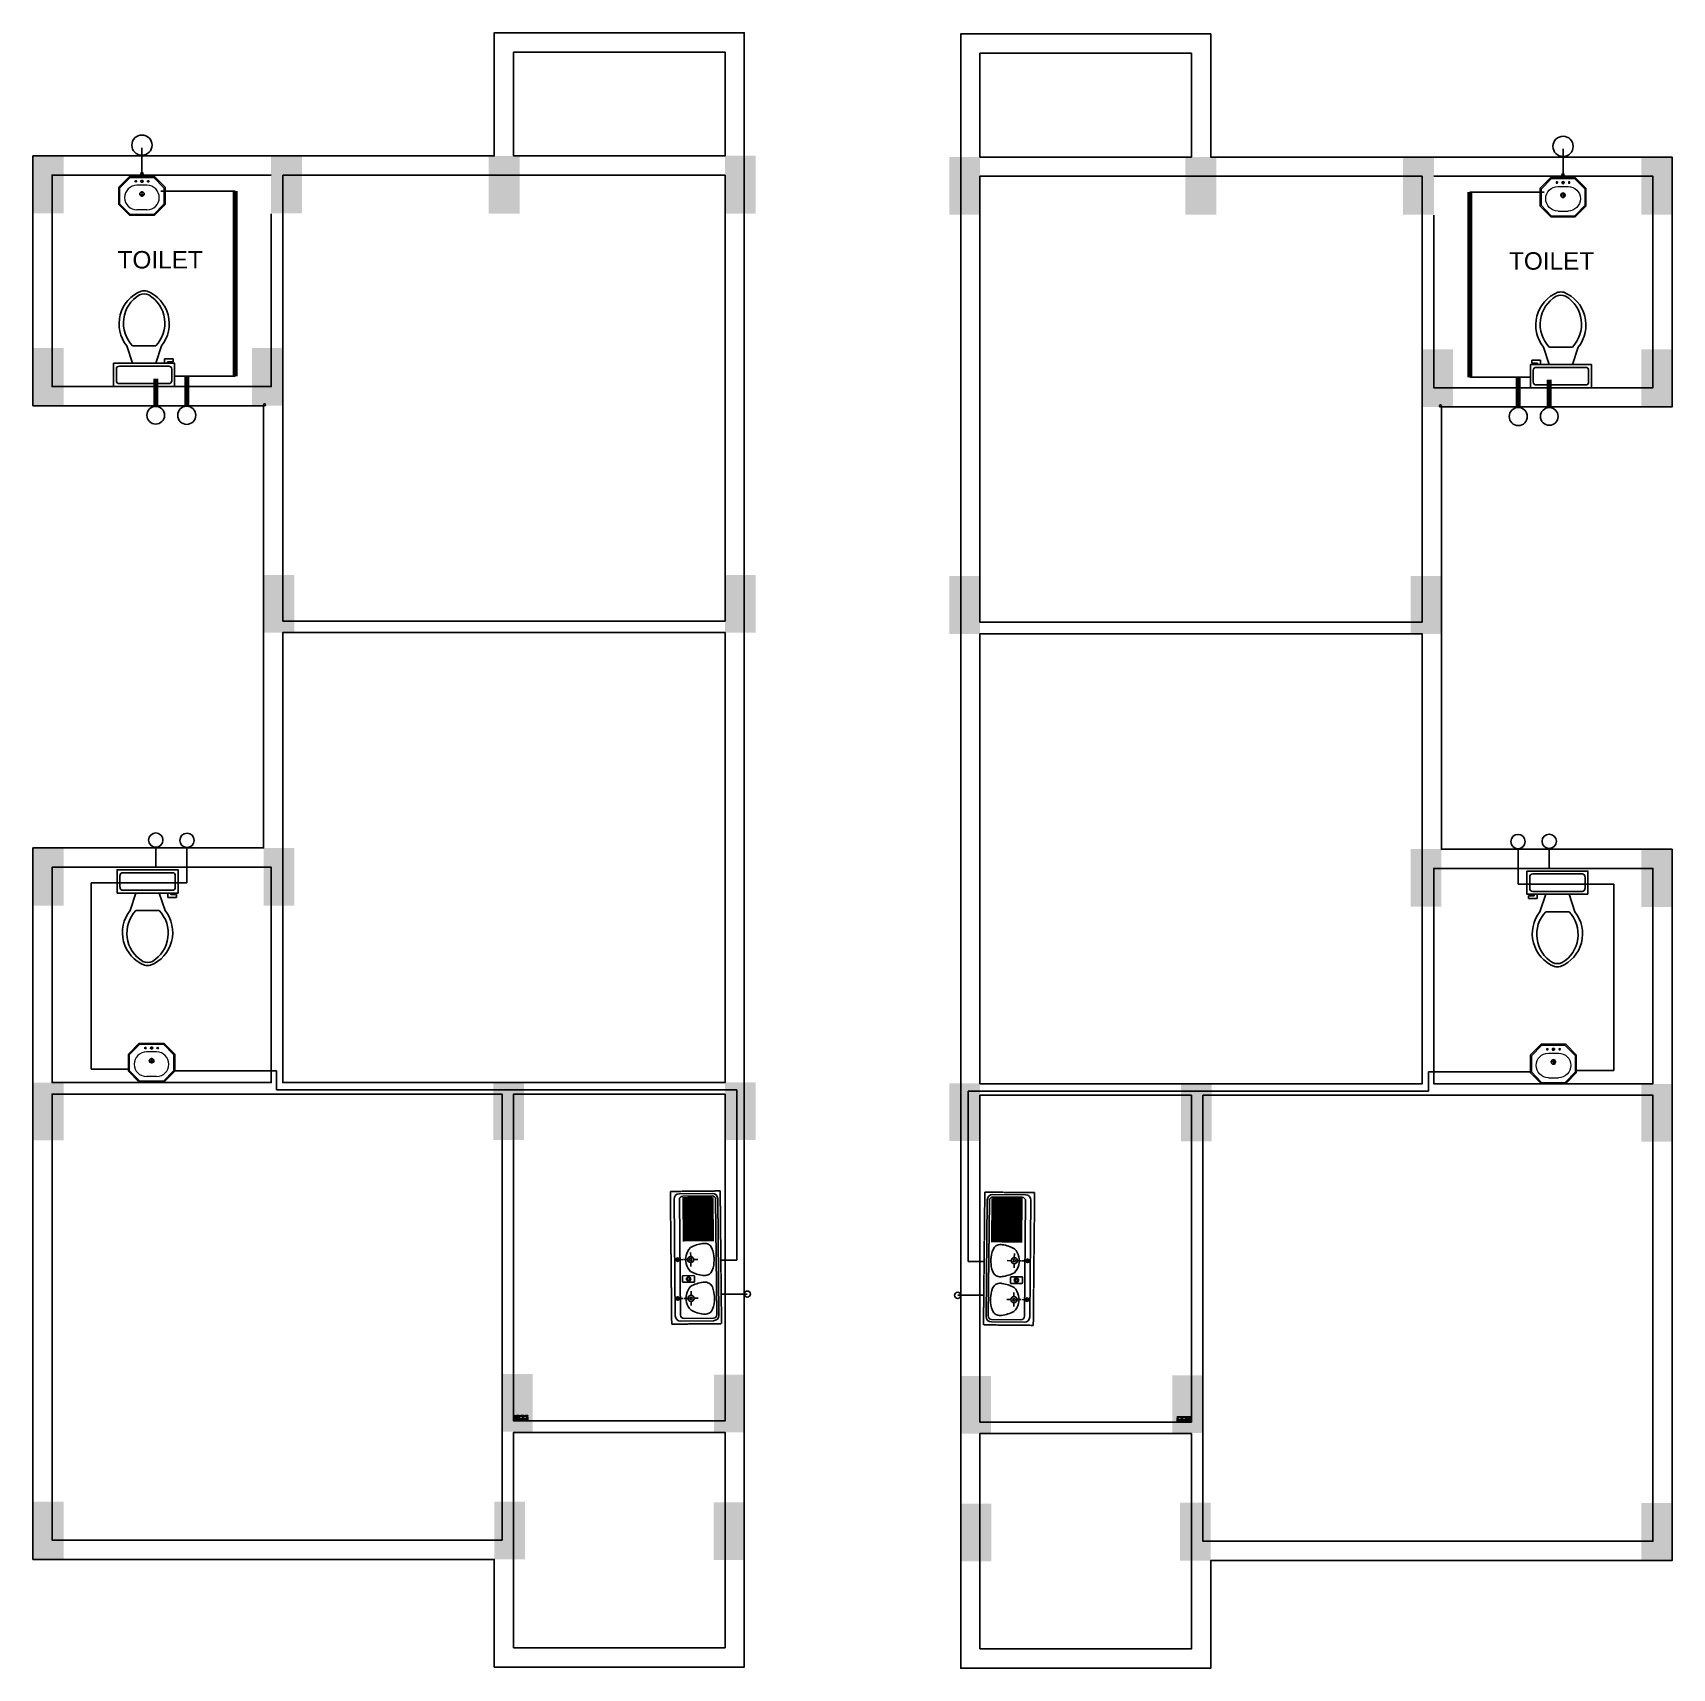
# Model space of a CAD drawing. Header units: metres. Extents: x -2370498 to 1228044, y -644254 to 236701.
# Drawn here: x 220456 to 241774, y -108350 to -87085 of the extents above; entities that cross this region are included whole.
import ezdxf

# ---------------------------------------------------------------- set-up
doc = ezdxf.new("R2010")
doc.units = ezdxf.units.M
doc.header["$MEASUREMENT"] = 0
doc.linetypes.add('AI9-LType1', pattern=[0.879429, 0.586286, -0.293143])
for name, color, linetype in [('Beam', 6, 'Continuous'), ('text', 1, 'Continuous'), ('TOILET SAMBLE', 181, 'Continuous')]:
    doc.layers.add(name, color=color, linetype=linetype)
doc.styles.get("Standard").update_dxf_attribs({"font": 'arial.ttf'})

# ---------------------------------------------------------------- blocks, each defined once
blk = doc.blocks.new('Toilet - top')
for p, q in [((9.5, -6), (9.5, -2)), ((-10, -8.5), (-8, -8.5)), ((-10, -9.5), (-10, -8.5)), ((-7, -9.5), (-10, -9.5)), ((-8, -8.5), (-8, -8)), ((-7, -8), (-7, -9.5)), ((-4, -8), (-6, -14)), ((4, -8), (6, -14)), ((4, -14), (-4, -14))]:
    blk.add_line(p, q)
blk.add_lwpolyline([(10.5, -8), (10.5, 0), (-10.5, 0), (-10.5, -8)], close=True)
for points in [[(-9.5, -2), (-9.5, -6)], [(8.5, -1), (-8.5, -1)], [(-8.5, -7), (8.5, -7)]]:
    blk.add_lwpolyline(points)
for centre, radius, start, end in [((-8.62, -1.88), 0.884, 81.8699, 188.1301), ((8.62, -1.88), 0.884, 351.8699, 98.1301), ((-8.62, -6.12), 0.884, 171.8699, 278.1301), ((8.62, -6.12), 0.884, 261.8699, 8.1301), ((3.52, -21.58), 12.17, 141.4691, 247.9714), ((4.2, -21.82), 11.33, 136.3677, 238.9468), ((-3.52, -21.58), 12.17, 292.0284, 38.5307), ((-4.2, -21.82), 11.33, 301.053, 43.6321), ((0, -27.88), 4, 245.7318, 294.2682), ((0, -29), 4, 254.8605, 285.1395)]:
    blk.add_arc(centre, radius, start, end)
blk = doc.blocks.new('OPERA  600x510x850 ( врезная)')
at = {"lineweight": 13}
for p, q in [((-313, 15), (-453, -128)), ((-307, 0), (-439, -135)), ((-313, 15), (7, 15)), ((-307, 0), (0, 0)), ((0, 0), (132, -135)), ((7, 15), (147, -128)), ((-453, -353), (-453, -128)), ((-453, -240), (-453, -128)), ((-439, -244), (-439, -135)), ((-439, -346), (-439, -135)), ((132, -135), (132, -346)), ((147, -128), (147, -353)), ((-453, -353), (-313, -495)), ((-439, -346), (-306, -481)), ((0, -481), (132, -346)), ((7, -495), (147, -353)), ((7, -495), (-313, -495)), ((0, -481), (-306, -481))]:
    blk.add_line(p, q, dxfattribs=at)
at = {"lineweight": 5}
for p, q in [((-248, -50), (-220, -50)), ((-233, -36), (-233, -63)), ((-88, -101), (-219, -101)), ((-175, -50), (-132, -50)), ((-153, -32), (-153, -69)), ((-153, -178), (-153, -251)), ((-90, -50), (-59, -50)), ((-73, -37), (-73, -64)), ((-88, -421), (-219, -421)), ((-190, -215), (-115, -215))]:
    blk.add_line(p, q, dxfattribs=at)
for centre, radius in [((-233, -50), 10), ((-153, -215), 30), ((-153, -50), 15), ((-73, -50), 10)]:
    blk.add_circle(centre, radius, dxfattribs=at)
at = {"lineweight": 13}
blk.add_circle((-153, -215), 25, dxfattribs=at)
at = {"lineweight": 5}
for centre, start, end in [((-219, -261), 90, 270), ((-88, -261), 270, 90)]:
    blk.add_arc(centre, 160, start, end, dxfattribs=at)
blk = doc.blocks.new('20')
at = {"color": 0, "linetype": 'AI9-LType1'}
for p, q in [((3814.6, 13586.9), (3814.6, 13516.5)), ((4002.2, 13586.9), (3814.6, 13586.9)), ((4002.2, 13516.5), (4002.2, 13586.9)), ((3814.6, 13516.5), (4002.2, 13516.5))]:
    blk.add_line(p, q, dxfattribs=at)
at = {"color": 0}
for p, q in [((3825.5, 13583.3), (3990.4, 13583.3)), ((3989.5, 13580.4), (3826.3, 13580.4)), ((3817.9, 13529.2), (3817.9, 13575.7)), ((3821.4, 13534), (3821.4, 13575.5)), ((3885.3, 13574.4), (3822.7, 13574.5)), ((3885.3, 13572.5), (3822.7, 13572.6)), ((3885.3, 13570.6), (3822.7, 13570.7)), ((3885.3, 13568.7), (3822.7, 13568.8)), ((3885.3, 13566.8), (3822.7, 13566.9)), ((3885.3, 13564.9), (3822.7, 13565)), ((3885.3, 13563), (3822.7, 13563.1)), ((3885.3, 13561.1), (3822.7, 13561.2)), ((3885.3, 13559.2), (3822.7, 13559.3)), ((3885.3, 13557.3), (3822.7, 13557.4)), ((3885.3, 13576.3), (3823.6, 13576.4)), ((3994.4, 13575.5), (3994.4, 13534)), ((3998, 13529.2), (3998, 13575.7)), ((3885.3, 13555.4), (3822.7, 13555.5)), ((3885.3, 13553.5), (3822.7, 13553.6)), ((3885.3, 13551.6), (3822.7, 13551.7)), ((3885.3, 13549.7), (3822.7, 13549.8)), ((3885.3, 13547.8), (3822.7, 13547.9)), ((3885.3, 13545.9), (3822.7, 13546)), ((3885.3, 13544), (3822.7, 13544.1)), ((3885.3, 13542.1), (3822.7, 13542.2)), ((3885.3, 13540.2), (3822.7, 13540.3)), ((3885.3, 13538.3), (3822.7, 13538.4)), ((3885.3, 13536.4), (3822.7, 13536.4)), ((3822.7, 13534.5), (3885.3, 13534.4)), ((3906.8, 13544.3), (3901.1, 13544.3)), ((3911.1, 13548.6), (3911.1, 13554.3)), ((3911.1, 13540), (3911.1, 13534.3)), ((3911.1, 13522.2), (3911.1, 13533.2)), ((3915.4, 13544.3), (3921.1, 13544.3)), ((3933.9, 13533.5), (3933.9, 13548.3)), ((3935.1, 13549.5), (3942, 13549.5)), ((3943.2, 13533.5), (3943.2, 13548.3)), ((3961.7, 13544.3), (3956, 13544.3)), ((3966, 13548.6), (3966, 13554.3)), ((3966, 13540), (3966, 13534.3)), ((3966, 13522.2), (3966, 13533.2)), ((3970.3, 13544.3), (3976, 13544.3)), ((3990.4, 13521.6), (3825.5, 13521.6)), ((3989.5, 13529.1), (3826.3, 13529.1)), ((3942, 13532.3), (3935.1, 13532.3))]:
    blk.add_line(p, q, dxfattribs=at)
for centre, radius in [((3911.1, 13544.3), 4.3), ((3911.1, 13544.3), 1.72), ((3938.6, 13541), 3.11), ((3938.6, 13541), 1.99), ((3966, 13544.3), 4.3), ((3966, 13544.3), 1.72), ((3911.1, 13525.7), 2.42), ((3966, 13525.7), 2.42)]:
    blk.add_circle(centre, radius, dxfattribs=at)
for points in [[(3825.5, 13583.3), (3821.3, 13583.3), (3817.9, 13579.9), (3817.9, 13575.7)], [(3826.3, 13580.4), (3823.6, 13580.4), (3821.4, 13578.2), (3821.4, 13575.5)], [(3994.4, 13575.5), (3994.4, 13578.2), (3992.2, 13580.4), (3989.5, 13580.4)], [(3998, 13575.7), (3998, 13579.9), (3994.6, 13583.3), (3990.4, 13583.3)], [(3889.4, 13568.3), (3888.4, 13566.1), (3888.2, 13563.7), (3888.6, 13561.4)], [(3888.6, 13561.4), (3889.4, 13555.3), (3891.3, 13549.4), (3894.3, 13544)], [(3892, 13572.6), (3890.8, 13571.4), (3889.9, 13569.9), (3889.4, 13568.3)], [(3906.7, 13577.1), (3901.5, 13576.9), (3896.4, 13575.4), (3892, 13572.6)], [(3908.4, 13577.3), (3907.8, 13577.2), (3907.3, 13577.1), (3906.7, 13576.9)], [(3915.7, 13577.1), (3913.2, 13577.5), (3910.8, 13577.6), (3908.4, 13577.3)], [(3930.4, 13572.6), (3925.9, 13575.4), (3920.9, 13576.9), (3915.7, 13577.1)], [(3928, 13544), (3931, 13549.4), (3932.9, 13555.3), (3933.7, 13561.4)], [(3933, 13568.3), (3932.5, 13569.9), (3931.6, 13571.4), (3930.4, 13572.6)], [(3933.7, 13561.4), (3934.2, 13563.7), (3933.9, 13566.1), (3933, 13568.3)], [(3944.1, 13568.3), (3943.2, 13566.1), (3942.9, 13563.7), (3943.4, 13561.4)], [(3943.4, 13561.4), (3944.1, 13555.3), (3946.1, 13549.4), (3949, 13544)], [(3946.7, 13572.6), (3945.5, 13571.4), (3944.6, 13569.9), (3944.1, 13568.3)], [(3961.4, 13577.1), (3956.2, 13576.9), (3951.1, 13575.4), (3946.7, 13572.6)], [(3968.7, 13577.3), (3966.3, 13577.6), (3963.8, 13577.5), (3961.4, 13577.1)], [(3970.4, 13576.9), (3969.8, 13577.1), (3969.3, 13577.2), (3968.7, 13577.3)], [(3985.1, 13572.6), (3980.7, 13575.4), (3975.6, 13576.9), (3970.4, 13577.1)], [(3982.8, 13544), (3985.8, 13549.4), (3987.7, 13555.3), (3988.5, 13561.4)], [(3987.7, 13568.3), (3987.2, 13569.9), (3986.3, 13571.4), (3985.1, 13572.6)], [(3988.5, 13561.4), (3988.9, 13563.7), (3988.7, 13566.1), (3987.7, 13568.3)], [(3821.4, 13534), (3821.4, 13531.3), (3823.6, 13529.1), (3826.3, 13529.1)], [(3894.3, 13544), (3897.4, 13541), (3901.3, 13538.9), (3905.5, 13537.8)], [(3905.5, 13537.8), (3909.2, 13536.7), (3913.1, 13536.7), (3916.8, 13537.8)], [(3916.8, 13537.8), (3921.1, 13538.9), (3924.9, 13541), (3928, 13544)], [(3935.1, 13549.5), (3934.4, 13549.5), (3933.9, 13549), (3933.9, 13548.3)], [(3933.9, 13533.5), (3933.9, 13532.8), (3934.4, 13532.3), (3935.1, 13532.3)], [(3943.2, 13548.3), (3943.2, 13549), (3942.6, 13549.5), (3942, 13549.5)], [(3942, 13532.3), (3942.6, 13532.3), (3943.2, 13532.8), (3943.2, 13533.5)], [(3949, 13544), (3952.2, 13541), (3956, 13538.9), (3960.3, 13537.8)], [(3960.3, 13537.8), (3963.9, 13536.7), (3967.9, 13536.7), (3971.6, 13537.8)], [(3971.6, 13537.8), (3975.8, 13538.9), (3979.7, 13541), (3982.8, 13544)], [(3989.5, 13529.1), (3992.2, 13529.1), (3994.4, 13531.3), (3994.4, 13534)], [(3817.9, 13529.2), (3817.9, 13525), (3821.3, 13521.6), (3825.5, 13521.6)], [(3990.4, 13521.6), (3994.6, 13521.6), (3998, 13525), (3998, 13529.2)]]:
    blk.add_open_spline(points, degree=3, dxfattribs=at)

msp = doc.modelspace()

# ---------------------------------------------------------------- hatches: boundary and pattern name
at = {"layer": 'Beam', "true_color": 0xed1f24}
h = msp.add_hatch(color=240, dxfattribs=at)
h.dxf.hatch_style = 1
h.paths.add_polyline_path([(220856.38015, -88683.59849), (220456.38015, -88683.59849), (220456.38015, -89433.59849), (220856.38015, -89433.59849)])
h = msp.add_hatch(color=240, dxfattribs=at)
h.dxf.hatch_style = 1
h.paths.add_polyline_path([(223955.91134, -88684.23017), (223555.91134, -88684.23017), (223555.91134, -89434.23017), (223955.91134, -89434.23017)])
h = msp.add_hatch(color=240, dxfattribs=at)
h.dxf.hatch_style = 1
h.paths.add_polyline_path([(226785.57059, -88685.22984), (226385.57059, -88685.22984), (226385.57059, -89435.22984), (226785.57059, -89435.22984)])
h = msp.add_hatch(color=240, dxfattribs=at)
h.dxf.hatch_style = 1
h.paths.add_polyline_path([(229857.31792, -88684.54782), (229457.31792, -88684.54782), (229457.31792, -89434.54782), (229857.31792, -89434.54782)])
h = msp.add_hatch(color=240, dxfattribs=at)
h.dxf.hatch_style = 1
h.paths.add_polyline_path([(232372.83135, -88700.12764), (232772.83135, -88700.12764), (232772.83135, -89450.12764), (232372.83135, -89450.12764)])
h = msp.add_hatch(color=240, dxfattribs=at)
h.dxf.hatch_style = 1
h.paths.add_polyline_path([(235444.57868, -88700.80966), (235844.57868, -88700.80966), (235844.57868, -89450.80966), (235444.57868, -89450.80966)])
h = msp.add_hatch(color=240, dxfattribs=at)
h.dxf.hatch_style = 1
h.paths.add_polyline_path([(238274.23792, -88699.80999), (238674.23792, -88699.80999), (238674.23792, -89449.80999), (238274.23792, -89449.80999)])
h = msp.add_hatch(color=240, dxfattribs=at)
h.dxf.hatch_style = 1
h.paths.add_polyline_path([(241373.76912, -88699.17831), (241773.76912, -88699.17831), (241773.76912, -89449.17831), (241373.76912, -89449.17831)])
h = msp.add_hatch(color=240, dxfattribs=at)
h.dxf.hatch_style = 1
h.paths.add_polyline_path([(220857.63215, -91184.64162), (220457.63215, -91184.64162), (220457.63215, -91934.64162), (220857.63215, -91934.64162)])
h = msp.add_hatch(color=240, dxfattribs=at)
h.dxf.hatch_style = 1
h.paths.add_polyline_path([(223704.63246, -91184.64162), (223304.63246, -91184.64162), (223304.63246, -91934.64162), (223704.63246, -91934.64162)])
h = msp.add_hatch(color=240, dxfattribs=at)
h.dxf.hatch_style = 1
h.paths.add_polyline_path([(238525.51681, -91200.22144), (238925.51681, -91200.22144), (238925.51681, -91950.22144), (238525.51681, -91950.22144)])
h = msp.add_hatch(color=240, dxfattribs=at)
h.dxf.hatch_style = 1
h.paths.add_polyline_path([(241372.51712, -91200.22144), (241772.51712, -91200.22144), (241772.51712, -91950.22144), (241372.51712, -91950.22144)])
h = msp.add_hatch(color=240, dxfattribs=at)
h.dxf.hatch_style = 1
h.paths.add_polyline_path([(223857.63215, -94134.64162), (223457.63215, -94134.64162), (223457.63215, -94884.64162), (223857.63215, -94884.64162)])
h = msp.add_hatch(color=240, dxfattribs=at)
h.dxf.hatch_style = 1
h.paths.add_polyline_path([(229857.63215, -94134.64162), (229457.63215, -94134.64162), (229457.63215, -94884.64162), (229857.63215, -94884.64162)])
h = msp.add_hatch(color=240, dxfattribs=at)
h.dxf.hatch_style = 1
h.paths.add_polyline_path([(232372.51712, -94150.22144), (232772.51712, -94150.22144), (232772.51712, -94900.22144), (232372.51712, -94900.22144)])
h = msp.add_hatch(color=240, dxfattribs=at)
h.dxf.hatch_style = 1
h.paths.add_polyline_path([(238372.51712, -94150.22144), (238772.51712, -94150.22144), (238772.51712, -94900.22144), (238372.51712, -94900.22144)])
h = msp.add_hatch(color=240, dxfattribs=at)
h.dxf.hatch_style = 1
h.paths.add_polyline_path([(220857.63215, -97685.97371), (220457.63215, -97685.97371), (220457.63215, -98435.97371), (220857.63215, -98435.97371)])
h = msp.add_hatch(color=240, dxfattribs=at)
h.dxf.hatch_style = 1
h.paths.add_polyline_path([(223858.32791, -97683.6968), (223458.32791, -97683.6968), (223458.32791, -98433.6968), (223858.32791, -98433.6968)])
h = msp.add_hatch(color=240, dxfattribs=at)
h.dxf.hatch_style = 1
h.paths.add_polyline_path([(238371.82136, -97699.27662), (238771.82136, -97699.27662), (238771.82136, -98449.27662), (238371.82136, -98449.27662)])
h = msp.add_hatch(color=240, dxfattribs=at)
h.dxf.hatch_style = 1
h.paths.add_polyline_path([(241372.51712, -97701.55353), (241772.51712, -97701.55353), (241772.51712, -98451.55353), (241372.51712, -98451.55353)])
h = msp.add_hatch(color=240, dxfattribs=at)
h.dxf.hatch_style = 1
h.paths.add_polyline_path([(220857.63215, -100737.2346), (220457.63215, -100737.2346), (220457.63215, -101487.2346), (220857.63215, -101487.2346)])
h = msp.add_hatch(color=240, dxfattribs=at)
h.dxf.hatch_style = 1
h.paths.add_polyline_path([(226843.95215, -100733.97752), (226443.95215, -100733.97752), (226443.95215, -101483.97752), (226843.95215, -101483.97752)])
h = msp.add_hatch(color=240, dxfattribs=at)
h.dxf.hatch_style = 1
h.paths.add_polyline_path([(229857.63215, -100730.35875), (229457.63215, -100730.35875), (229457.63215, -101480.35875), (229857.63215, -101480.35875)])
h = msp.add_hatch(color=240, dxfattribs=at)
h.dxf.hatch_style = 1
h.paths.add_polyline_path([(232372.51712, -100745.93857), (232772.51712, -100745.93857), (232772.51712, -101495.93857), (232372.51712, -101495.93857)])
h = msp.add_hatch(color=240, dxfattribs=at)
h.dxf.hatch_style = 1
h.paths.add_polyline_path([(235386.19711, -100749.55734), (235786.19711, -100749.55734), (235786.19711, -101499.55734), (235386.19711, -101499.55734)])
h = msp.add_hatch(color=240, dxfattribs=at)
h.dxf.hatch_style = 1
h.paths.add_polyline_path([(241372.51712, -100752.81442), (241772.51712, -100752.81442), (241772.51712, -101502.81442), (241372.51712, -101502.81442)])
h = msp.add_hatch(color=240, dxfattribs=at)
h.dxf.hatch_style = 1
h.paths.add_polyline_path([(226957.61698, -104526.03025), (226557.61698, -104526.03025), (226557.61698, -105276.03025), (226957.61698, -105276.03025)])
h = msp.add_hatch(color=240, dxfattribs=at)
h.dxf.hatch_style = 1
h.paths.add_polyline_path([(229713.55814, -104534.64162), (229313.55814, -104534.64162), (229313.55814, -105284.64162), (229713.55814, -105284.64162)])
h = msp.add_hatch(color=240, dxfattribs=at)
h.dxf.hatch_style = 1
h.paths.add_polyline_path([(232516.59112, -104550.22144), (232916.59112, -104550.22144), (232916.59112, -105300.22144), (232516.59112, -105300.22144)])
h = msp.add_hatch(color=240, dxfattribs=at)
h.dxf.hatch_style = 1
h.paths.add_polyline_path([(235272.53229, -104541.61007), (235672.53229, -104541.61007), (235672.53229, -105291.61007), (235272.53229, -105291.61007)])
h = msp.add_hatch(color=240, dxfattribs=at)
h.dxf.hatch_style = 1
h.paths.add_polyline_path([(220857.63215, -106184.64162), (220457.63215, -106184.64162), (220457.63215, -106934.64162), (220857.63215, -106934.64162)])
h = msp.add_hatch(color=240, dxfattribs=at)
h.dxf.hatch_style = 1
h.paths.add_polyline_path([(226857.63215, -106184.10153), (226457.63215, -106184.10153), (226457.63215, -106934.10153), (226857.63215, -106934.10153)])
h = msp.add_hatch(color=240, dxfattribs=at)
h.dxf.hatch_style = 1
h.paths.add_polyline_path([(229710.60761, -106194.15092), (229310.60761, -106194.15092), (229310.60761, -106944.15092), (229710.60761, -106944.15092)])
h = msp.add_hatch(color=240, dxfattribs=at)
h.dxf.hatch_style = 1
h.paths.add_polyline_path([(232519.54166, -106209.73074), (232919.54166, -106209.73074), (232919.54166, -106959.73074), (232519.54166, -106959.73074)])
h = msp.add_hatch(color=240, dxfattribs=at)
h.dxf.hatch_style = 1
h.paths.add_polyline_path([(235372.51712, -106199.68135), (235772.51712, -106199.68135), (235772.51712, -106949.68135), (235372.51712, -106949.68135)])
h = msp.add_hatch(color=240, dxfattribs=at)
h.dxf.hatch_style = 1
h.paths.add_polyline_path([(241372.51712, -106200.22144), (241772.51712, -106200.22144), (241772.51712, -106950.22144), (241372.51712, -106950.22144)])

# ---------------------------------------------------------------- linework, layer by layer
at = {"layer": 'Beam', "color": 51}
for p, q in [((221875.8284, -88916.4703), (221875.8284, -88580.13903)), ((240354.32086, -88932.05012), (240354.32086, -88595.71885)), ((229404.4191, -103485.58017), (229609.10878, -103485.58017)), ((232825.73017, -103501.15999), (232621.04048, -103501.15999))]:
    msp.add_line(p, q, dxfattribs=at)
at = {"layer": 'Beam', "color": 7}
for p, q in [((220582.63215, -88684.64162), (223582.63215, -88684.64162)), ((241647.51712, -88700.22144), (238647.51712, -88700.22144)), ((221875.8284, -88953.76726), (221875.8284, -88916.4703)), ((223707.63215, -88934.64162), (223707.63215, -89479.97002)), ((229457.63215, -88934.64162), (223707.63215, -88934.64162)), ((229457.63215, -88934.64162), (229400.45974, -88934.64162)), ((229457.63215, -94734.64162), (229457.63215, -88934.64162)), ((232772.51712, -94750.22144), (232772.51712, -88950.22144)), ((232772.51712, -88950.22144), (232829.68953, -88950.22144)), ((232772.51712, -88950.22144), (238522.51712, -88950.22144)), ((238522.51712, -88950.22144), (238522.51712, -89495.54984)), ((240354.32086, -88969.34708), (240354.32086, -88932.05012)), ((223557.63215, -90365.70686), (223557.63215, -89439.07068)), ((223707.63215, -89479.97002), (223707.63215, -90379.96754)), ((238522.51712, -89495.54984), (238522.51712, -90395.54736)), ((238672.51712, -90381.28668), (238672.51712, -89454.6505)), ((223707.63215, -90379.96754), (223707.63215, -91809.64162)), ((238522.51712, -90395.54736), (238522.51712, -91825.22144)), ((223707.63215, -91809.64162), (223707.63215, -94734.64162)), ((238522.51712, -91825.22144), (238522.51712, -94750.22144)), ((222054.70939, -92172.51693), (222054.70939, -92172.51693)), ((240175.43988, -92188.09675), (240175.43988, -92188.09675)), ((223707.63215, -94734.64162), (229457.63215, -94734.64162)), ((227470.04412, -94734.64162), (229457.63215, -94734.64162)), ((238522.51712, -94750.22144), (232772.51712, -94750.22144)), ((234760.10515, -94750.22144), (232772.51712, -94750.22144)), ((220457.63215, -106809.64162), (220457.63215, -100809.64162)), ((220707.63215, -100734.64162), (223557.63215, -100734.64162)), ((223707.63215, -100734.64162), (226582.63215, -100734.64162)), ((238522.51712, -100750.22144), (235647.51712, -100750.22144)), ((241522.51712, -100750.22144), (238672.51712, -100750.22144)), ((241772.51712, -106825.22144), (241772.51712, -100825.22144)), ((226707.63215, -100884.64162), (226946.26344, -100884.64162)), ((226707.63215, -100884.64162), (229457.63215, -100884.64162)), ((235522.51712, -100900.22144), (232772.51712, -100900.22144)), ((235522.51712, -100900.22144), (235283.88583, -100900.22144)), ((229609.10878, -103485.58017), (229747.15639, -103485.58017)), ((232621.04048, -103501.15999), (232482.99287, -103501.15999)), ((226557.63215, -105287.44876), (226557.63215, -106175.13291)), ((235672.51712, -105303.02858), (235672.51712, -106190.71273))]:
    msp.add_line(p, q, dxfattribs=at)
at = {"layer": 'Beam', "color": 1}
for p, q in [((223088.9093, -89142.6667), (222119.70864, -89142.6667)), ((239141.23996, -89158.24652), (240110.44062, -89158.24652)), ((222457.85219, -91547.84091), (222300.51776, -91547.84091)), ((222457.85219, -91547.84091), (223088.9093, -91547.84091)), ((239772.29708, -91563.42073), (239141.23996, -91563.42073)), ((239772.29708, -91563.42073), (239929.63151, -91563.42073)), ((222457.85219, -97678.99221), (222457.85219, -98139.31185)), ((239772.29708, -97694.57203), (239772.29708, -98154.89167)), ((222457.85219, -98139.31185), (221213.43688, -98139.31185)), ((221213.43688, -98139.31185), (221213.43688, -100561.38471)), ((239772.29708, -98154.89167), (241016.71239, -98154.89167)), ((241016.71239, -98154.89167), (241016.71239, -100576.96453)), ((221213.43688, -100561.38471), (221705.46357, -100561.38471)), ((222286.61628, -100581.95321), (223624.29982, -100581.95321)), ((223624.29982, -100581.95321), (223624.29982, -100829.99366)), ((239943.53298, -100597.53303), (238605.84945, -100597.53303)), ((238605.84945, -100597.53303), (238605.84945, -100845.57348)), ((241016.71239, -100576.96453), (240524.6857, -100576.96453)), ((223624.29982, -100829.99366), (229612.65699, -100829.99366)), ((229612.65699, -100829.99366), (229612.65699, -103044.90099)), ((238605.84945, -100845.57348), (232617.49228, -100845.57348)), ((232617.49228, -100845.57348), (232617.49228, -103060.48081)), ((229612.65699, -103044.90099), (229397.84319, -103044.90099)), ((232617.49228, -103060.48081), (232832.30608, -103060.48081))]:
    msp.add_line(p, q, dxfattribs=at)
at = {"layer": 'Beam', "color": 1, "lineweight": 120}
for p, q in [((223088.9093, -91547.84091), (223088.9093, -89142.6667)), ((239141.23996, -91563.42073), (239141.23996, -89158.24652))]:
    msp.add_line(p, q, dxfattribs=at)
at = {"layer": 'Beam', "color": 4, "lineweight": 200, "ltscale": 45}
for p, q in [((222054.70939, -91942.72726), (222054.70939, -91582.29571)), ((240175.43988, -91958.30708), (240175.43988, -91597.87553))]:
    msp.add_line(p, q, dxfattribs=at)
at = {"layer": 'Beam', "color": 1, "lineweight": 200}
for p, q in [((222457.85219, -91941.18972), (222457.85219, -91547.84091)), ((239772.29708, -91956.76954), (239772.29708, -91563.42073))]:
    msp.add_line(p, q, dxfattribs=at)
at = {"layer": 'Beam', "color": 6}
for p, q in [((229707.72046, -94920.87575), (229707.72046, -95820.87575)), ((232522.42881, -94936.45557), (232522.42881, -95836.45557)), ((223706.09157, -100643.97046), (223706.09157, -99743.97046)), ((238524.0577, -100659.55028), (238524.0577, -99759.55028))]:
    msp.add_line(p, q, dxfattribs=at)
at = {"layer": 'Beam', "color": 4}
for p, q in [((222055.71773, -97675.53734), (222054.70939, -97934.64162)), ((240174.43154, -97691.11716), (240175.43988, -97950.22144))]:
    msp.add_line(p, q, dxfattribs=at)
at = {"layer": 'Beam', "color": 7}
for points in [[(226457.63215, -87334.64162), (226457.63215, -87084.64162), (229707.63215, -87084.64162), (229707.63215, -87334.64162)], [(235772.51712, -87350.22144), (235772.51712, -87100.22144), (232522.51712, -87100.22144), (232522.51712, -87350.22144)], [(226457.63215, -87209.64162), (226457.63215, -88684.64162), (223582.63215, -88684.64162), (220457.63215, -88684.64162), (220457.63215, -91934.64162), (223457.63215, -91934.64162)], [(226457.63215, -106934.64162), (226457.63215, -108334.64162), (229707.63215, -108334.64162), (229707.63215, -105209.64162), (229707.63215, -100809.64162), (229707.63215, -94809.64162), (229707.63215, -88809.64162), (229707.63215, -87209.64162)], [(229400.45974, -88684.64162), (229457.63215, -88684.64162), (229457.63215, -87334.64162), (226707.63215, -87334.64162), (226707.63215, -88684.64162), (226707.63215, -87334.64162)], [(235772.51712, -106950.22144), (235772.51712, -108350.22144), (232522.51712, -108350.22144), (232522.51712, -105225.22144), (232522.51712, -100825.22144), (232522.51712, -94825.22144), (232522.51712, -88825.22144), (232522.51712, -87225.22144)], [(232829.68953, -88700.22144), (232772.51712, -88700.22144), (232772.51712, -87350.22144), (235522.51712, -87350.22144), (235522.51712, -88700.22144), (235522.51712, -87350.22144)], [(235772.51712, -87225.22144), (235772.51712, -88700.22144), (238647.51712, -88700.22144), (241772.51712, -88700.22144), (241772.51712, -91950.22144), (238772.51712, -91950.22144)], [(226707.63215, -88684.64162), (229457.63215, -88684.64162)], [(235522.51712, -88700.22144), (232772.51712, -88700.22144)], [(223557.63215, -88934.64162), (220707.63215, -88934.64162), (220707.63215, -91684.64162), (223557.63215, -91684.64162), (223557.63215, -90365.70686)], [(238672.51712, -88950.22144), (241522.51712, -88950.22144), (241522.51712, -91700.22144), (238672.51712, -91700.22144), (238672.51712, -90381.28668)], [(220582.63215, -106934.64162), (226457.63215, -106934.64162), (220457.63215, -106934.64162), (220457.63215, -100809.64162), (220457.63215, -97684.64162), (223457.63215, -97684.64162), (223457.63215, -94809.64162)], [(241647.51712, -106950.22144), (235772.51712, -106950.22144), (241772.51712, -106950.22144), (241772.51712, -100825.22144), (241772.51712, -97700.22144), (238772.51712, -97700.22144), (238772.51712, -94825.22144)], [(229457.63215, -95785.43103), (229457.63215, -100734.64162), (226582.63215, -100734.64162), (223707.63215, -100734.64162), (223707.63215, -97809.64162), (223707.63215, -94884.64162), (229457.63215, -94884.64162)], [(227482.63215, -94884.64162), (229457.63215, -94884.64162), (229457.63215, -100734.64162)], [(234747.51712, -94900.22144), (232772.51712, -94900.22144), (232772.51712, -100750.22144)], [(232772.51712, -95801.01085), (232772.51712, -100750.22144), (235647.51712, -100750.22144), (238522.51712, -100750.22144), (238522.51712, -97825.22144), (238522.51712, -94900.22144), (232772.51712, -94900.22144)], [(223557.63215, -100643.97046), (223557.63215, -100734.64162), (220707.63215, -100734.64162), (220707.63215, -97934.64162), (223557.63215, -97934.64162), (223557.63215, -100734.64162)], [(238672.51712, -100659.55028), (238672.51712, -100750.22144), (241522.51712, -100750.22144), (241522.51712, -97950.22144), (238672.51712, -97950.22144), (238672.51712, -100750.22144)], [(226557.63215, -106175.13291), (226557.63215, -106684.64162), (220707.63215, -106684.64162), (220707.63215, -100884.64162), (226557.63215, -100884.64162)], [(226365.47187, -100884.64162), (226557.63215, -100884.64162), (226557.63215, -105209.64162), (226557.63215, -105287.44876)], [(229457.63215, -100884.64162), (229457.63215, -105134.64162), (226707.63215, -105134.64162), (226707.63215, -100884.64162), (226911.26344, -100884.64162)], [(232772.51712, -100900.22144), (232772.51712, -105150.22144), (235522.51712, -105150.22144), (235522.51712, -100900.22144), (235318.88583, -100900.22144)], [(235864.6774, -100900.22144), (235672.51712, -100900.22144), (235672.51712, -105225.22144), (235672.51712, -105303.02858)], [(235672.51712, -106190.71273), (235672.51712, -106700.22144), (241522.51712, -106700.22144), (241522.51712, -100900.22144), (235672.51712, -100900.22144)]]:
    msp.add_lwpolyline(points, dxfattribs=at)
for points in [[(223457.63215, -94809.64162), (223457.63215, -91934.64162)], [(238772.51712, -94825.22144), (238772.51712, -91950.22144)], [(229457.63215, -108084.64162), (226707.63215, -108084.64162), (226707.63215, -106809.64162), (226707.63215, -105284.64162), (229457.63215, -105284.64162)], [(232772.51712, -108100.22144), (235522.51712, -108100.22144), (235522.51712, -106825.22144), (235522.51712, -105300.22144), (232772.51712, -105300.22144)]]:
    msp.add_lwpolyline(points, close=True, dxfattribs=at)
at = {"layer": 'Beam', "color": 51}
for centre, radius in [((221875.8284, -88545.73479), 131.64365), ((240354.32086, -88561.31461), 131.64365), ((229747.15639, -103485.58017), 39.804), ((232482.99287, -103501.15999), 39.804)]:
    msp.add_circle(centre, radius, dxfattribs=at)
at = {"layer": 'Beam', "color": 7}
for centre, radius in [((221875.8284, -88916.4703), 15.24077), ((240354.32086, -88932.05012), 15.24077), ((223470.77941, -91921.49436), 13.14726), ((238759.36986, -91937.07418), 13.14726)]:
    msp.add_circle(centre, radius, dxfattribs=at)
at = {"layer": 'Beam', "color": 4}
for centre, radius in [((222054.70939, -92057.6221), 114.89484), ((240175.43988, -92073.20192), 114.89484), ((222056.08068, -97582.27366), 93.26439), ((240174.06859, -97597.85348), 93.26439)]:
    msp.add_circle(centre, radius, dxfattribs=at)
at = {"layer": 'Beam', "color": 1}
for centre, radius in [((222457.85219, -92058.66836), 117.47864), ((239772.29708, -92074.24818), 117.47864), ((222462.22554, -97585.83041), 93.26439), ((239767.92373, -97601.41023), 93.26439)]:
    msp.add_circle(centre, radius, dxfattribs=at)

# ---------------------------------------------------------------- block references
at = {"lineweight": 5}
for p in [(222029.18381, -88966.11205), (222154.34514, -100235.74735)]:
    msp.add_blockref('OPERA  600x510x850 ( врезная)', p, dxfattribs=at)
at = {"lineweight": 5, "xscale": -1}
for p in [(240200.96546, -88981.69187), (240075.80413, -100251.32717)]:
    msp.add_blockref('OPERA  600x510x850 ( врезная)', p, dxfattribs=at)
at = {"yscale": 9.199714684102052, "zscale": 9.199714684102052}
for p, xscale, rotation in [((104054.33027, -68302.40015), 9.199714684102052, 270.5728098842876), ((358175.819, -68317.97997), -9.199714684102052, 89.42719011571245)]:
    msp.add_blockref('20', p, dxfattribs=dict(at, xscale=xscale, rotation=rotation))
msp.add_blockref('20', (222893.00994, -118651.15201))
at = {"xscale": -1}
msp.add_blockref('20', (239337.13933, -118666.73183), dxfattribs=at)
at = {"layer": 'TOILET SAMBLE', "yscale": 37.76239790801824, "zscale": 37.76239790801824, "rotation": 180}
for p, xscale in [((221904.01258, -91684.64162), 37.76239790801824), ((240326.13668, -91700.22144), -37.76239790801824)]:
    msp.add_blockref('Toilet - top', p, dxfattribs=dict(at, xscale=xscale))
at = {"layer": 'TOILET SAMBLE', "yscale": 37.76239790801824, "zscale": 37.76239790801824}
for p, xscale in [((221948.97399, -97968.76382), -37.76239790801824), ((240281.17528, -97984.34364), 37.76239790801824)]:
    msp.add_blockref('Toilet - top', p, dxfattribs=dict(at, xscale=xscale))

# ---------------------------------------------------------------- texts
at = {"layer": 'text', "char_height": 226.574387}
for insert, attachment_point in [((221470.87718, -89922.52384), 1), ((240759.27209, -89938.10366), 3)]:
    msp.add_mtext_dynamic_manual_height_columns(' TOILET', width=4249.6763397, gutter_width=37.7624, heights=[0], dxfattribs=dict(at, insert=insert, attachment_point=attachment_point))

doc.saveas('drawing.dxf')
